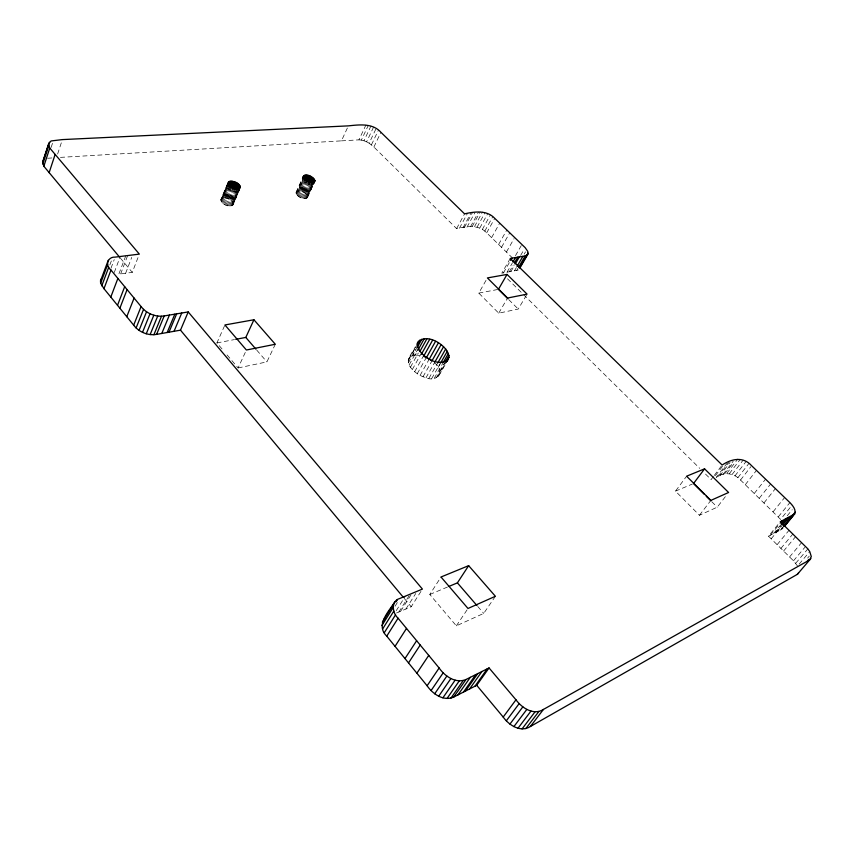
<?xml version="1.0" encoding="UTF-8"?>
<svg xmlns="http://www.w3.org/2000/svg" width="854" height="854" viewBox="0 0 854 854"><rect width="100%" height="100%" fill="white"/><g stroke="black" fill="none" stroke-linecap="round" stroke-linejoin="round"><path stroke-width="0.64" stroke-dasharray="4.27 3.2" d="M295.996 193.111C297.886 188.264 306.821 192.63 307.643 196.815C305.156 201.096 297.288 197.028 295.996 193.111L303.213 177.141M434.44 362.833C444.987 370.38 437.888 382.87 425.986 377.767C419.901 375.941 414.222 372.376 410.443 367.209C404.636 360.431 412.258 353.076 415.225 347.002M239.75 189.161L233.185 204.672C229.47 208.013 221.325 204.437 220.887 199.548L227.377 183.973M233.185 204.672C233.398 199.612 224.228 195.609 220.887 199.548M51.155 147.4L52.724 142.575M57.634 154.008L62.374 139.597M109.835 264.964L111.693 260.022M110.999 268.209L114.233 259.584M114.265 272.458L120.307 256.478M125.794 255.794L118.802 274.187L132.285 272.362L138.401 256.552M120.649 273.931L127.652 255.57M125.634 273.259L131.73 257.385M220.834 200.188L227.324 184.603M221.645 198.534L226.63 186.567M220.994 200.893L227.986 184.112M222.328 198.192L227.313 186.236M221.378 201.651L228.381 184.87M223.204 197.989L227.196 188.424M221.997 202.451L229.011 185.67M224.239 197.936L228.231 188.382M222.809 203.231L229.833 186.45M225.349 198.032L229.352 188.488M223.759 203.935L230.793 187.154M226.513 198.267L230.505 188.723M224.815 204.565L231.85 187.784M227.666 198.63L231.178 190.282M225.947 205.099L232.993 188.328M228.808 199.11L232.32 190.762M227.111 205.515L234.156 188.755M229.897 199.687L233.409 191.339M228.274 205.814L235.341 189.065M230.89 200.348L234.914 190.816M229.416 205.985L236.483 189.236M231.776 201.085L235.8 191.552M230.505 206.006L237.572 189.268M232.501 201.875L237.028 191.157M231.477 205.867L238.544 189.14M233.003 202.654L238.042 190.741M232.245 205.59L239.323 188.873M233.281 203.391L238.33 191.467M232.822 205.184L239.889 188.478M221.997 348.934L216.916 342.924L224.922 324.958M296.007 192.502L303.213 176.543M296.199 193.773L303.416 177.803M297.982 191.05L302.615 180.802M296.605 194.498L303.832 178.518M298.921 190.997L303.042 181.902M297.224 195.246L304.462 179.265M299.946 191.093L304.067 182.009M298.014 195.982L305.262 180.002M301.014 191.328L305.134 182.233M298.932 196.655L306.18 180.674M302.092 191.67L306.223 182.585M299.935 197.253L307.194 181.272M303.159 192.118L306.778 184.176M300.992 197.754L308.262 181.785M304.184 192.673L308.326 183.589M302.081 198.16L309.361 182.201M305.145 193.303L309.799 183.087M303.17 198.448L310.45 182.489M305.999 193.997L310.141 184.923M304.216 198.608L311.507 182.66M306.714 194.744L311.379 184.539M305.209 198.63L312.489 182.692M307.226 195.481L312.425 184.133M306.074 198.502L313.365 182.575M307.536 196.174L312.735 184.827M306.757 198.235L314.048 182.329M307.643 196.815L313.877 183.194M307.248 197.861L314.539 181.955M60.442 157.371L341.451 140.857L348.368 125.869M227.079 354.933L238.095 367.946L245.845 351.207M341.451 140.857L358.936 139.853L365.896 125.058M358.936 139.853L361.359 140.109L368.33 125.335M361.359 140.109L363.964 140.782L370.935 126.029M363.964 140.782L366.601 141.828L373.582 127.097M512.656 258.132L486.695 232.864C478.891 224.367 466.604 226.246 456.602 228.594L373.881 147.027L369.141 143.184L376.144 128.452M238.095 367.946L266.907 361.893L275.308 344.258M371.458 144.785L378.482 130.064M373.881 147.027L380.937 132.306M456.602 228.594L464.555 213.842M459.452 228.21L467.416 213.489M463.007 227.73L470.97 213.052M464.352 227.548L472.315 212.881M466.989 227.196L474.952 212.561M470.511 226.726L478.475 212.123M472.209 226.502L480.183 211.92M474.514 226.609L482.489 212.038M477.066 227.175L485.04 212.635M479.713 228.167L487.709 213.639M408.201 360.794L416.571 345.603M408.554 359.011L415.364 348.144M408.393 362.79L417.425 346.414M410.87 356.289L412.824 355.456L416.037 349.638M482.318 229.523L490.335 215.005M409.141 364.946L418.193 348.56M412.824 355.456L415.225 355.029L417.158 351.549M484.762 231.167L492.801 216.66M410.443 367.209L418.311 353.012M486.695 232.864L494.754 218.357M412.322 369.526L421.428 353.14M414.649 371.736L423.787 355.36M491.605 237.636L499.707 223.129M417.264 373.71L426.424 357.335M420.083 375.386L429.274 359.032M423.018 376.753L432.231 360.409M498.619 244.468L506.806 229.961M425.986 377.767L435.22 361.445M501.522 247.297L509.742 232.79M428.9 378.397L438.145 362.096M526.448 295.206L518.229 309.063L498.725 313.162L478.784 293.093L486.78 279.023M431.665 378.61L440.931 362.331M438.166 367.348L440.13 363.889M434.216 378.375L443.482 362.117M506.411 252.058L514.044 238.661M439.735 371.618L444.347 363.548M436.405 377.692L445.671 361.466M438.049 376.614L447.315 360.409M439.148 375.205L447.09 361.338M510.276 258.42L501.81 273.173L518.229 270.024M503.444 272.885L509.955 261.559M515.474 255.656L521.26 245.61M507.02 272.255L512.24 263.213M509.283 271.85L513.201 265.082M510.884 271.572L514.791 264.804M520.63 255.442L523.854 249.859M514.418 270.942L516.371 267.569M524.228 254.076L525.52 251.845M516.691 270.537L517.994 268.295M498.725 313.162L507.575 298.025M395.071 606.212L398.562 600.629M396.256 610.642L405.351 596.167M398.882 611.976L410.08 594.203M400.686 611.208L411.895 593.455M405.938 608.987L415.749 593.487M396.523 612.98L411.201 606.756L421.022 591.299M495.395 596.284L483.727 613.396L456.346 625.843L429.797 594.48L441.006 577.005M456.346 625.843L467.992 608.475M725.356 496.686L717.232 507.18L699.447 515.272L675.482 491.146L686.595 476.212M713.474 476.457L711.104 479.574L704.475 473.041M714.264 475.411L722.153 465.024M715.417 475.635L724.096 464.213M727.341 462.868L716.314 477.365C723.968 471.472 734.237 473.052 740.525 480.044L780.556 519.349L792.192 505.109M717.926 476.681L728.953 462.206M719.794 475.891L730.031 462.462M723.007 474.525L733.234 461.139M724.694 473.81L732.551 463.53M726.797 473.404L737.803 459.025M729.305 473.66L740.322 459.292M699.447 515.272L710.88 500.38M732.081 474.504L743.108 460.157M734.974 475.881L746.022 461.555M737.835 477.749L748.905 463.434M740.525 480.044L750.826 466.754M745.307 484.698L756.473 470.405M754.285 493.441L765.568 479.158M759.259 498.288L770.607 484.015M763.999 502.899L775.4 488.637M773.116 511.781L784.645 497.53M778.304 516.83L789.897 502.59M797.529 565.999L793.483 560.811L768.493 536.173L780.31 521.719M770.468 535.159L780.588 522.797M787.239 515.795L792.234 509.689M773.607 533.558L780.342 525.327M775.08 532.8L780.972 525.616M771.183 538.821L783.033 524.377M776.969 531.839L781.175 526.704M768.493 536.173L780.076 530.249L782.595 527.185M780.076 530.249L783.342 527.398M777.119 544.671L789.053 530.249M780.908 548.407L792.886 533.985M783.588 551.054L795.608 536.643M789.576 556.957L801.682 542.557M793.483 560.811L804.82 547.371M795.704 563.266L807.884 548.887M799.152 564.088L809.752 551.609M807.628 558.046L809.272 556.125M781.666 529.437L782.969 528.199M429.797 594.48L447.806 586.901M675.482 491.146L692.306 484.069M216.916 342.924L234.498 339.572M478.784 293.093L498.426 289.357M47.621 158.268L52.66 157.894M415.225 355.029L419.752 355.36M366.601 141.828L369.141 143.184M507.489 278.778L522.648 293.723M523.587 294.662L699.736 468.366M508.803 299.679L518.229 309.063M711.756 501.725L717.232 507.18M256.776 350.151L266.907 361.893M477.781 606.5L483.727 613.396M120.403 258.121L132.285 272.362M404.369 598.558L411.201 606.756"/><path stroke-width="1.28" d="M448.958 357.356C449.129 345.176 423.264 330.284 417.211 344.44C418.364 356.15 441.603 369.985 448.958 357.356L446.322 361.979M527.761 254.471L525.167 255.954L510.276 258.42L722.153 465.024C731.729 458.651 743.311 456.335 751.627 465.729L789.897 502.59C792.651 505.525 796.302 509.592 794.711 513.916L780.31 521.719L807.884 548.887L809.752 551.609L811.3 556.541L809.677 559.893L543.432 709.428C533.622 715.695 521.869 707.977 515.976 699.8L489.043 667.935L466.006 679.496C455.748 683.883 444.849 676.251 439.137 667.999L398.081 618.211C392.178 612.937 390.726 600.906 399.96 598.398L422.42 589.089L188.211 311.934L164.203 315.927C155.588 317.304 146.365 313.471 141.081 306.554L110.977 270.045C104.925 265.807 107.529 256.563 115.162 257.118L139.351 254.118L49.767 148.041L48.593 143.888L51.048 140.963L62.374 139.597L348.368 125.869C359.342 124.695 372.75 122.997 380.937 132.306L464.555 213.842C474.632 211.578 486.908 209.913 494.754 218.357L525.146 247.628L527.815 251.471L527.761 254.471L519.947 267.9M489.043 667.935L476.724 685.303L453.709 697.067C443.578 701.54 432.679 694.003 427.107 685.751L386.745 636.145C375.098 625 388.933 611.368 394.986 601.611M314.923 180.92C312.361 185.19 303.757 180.909 303.213 176.543C306.351 172.924 313.77 176.799 314.923 180.92L313.877 183.194M119.56 257.107L43.853 166.252L42.7 162.079L48.593 143.888M49.393 142.223L42.7 162.079M42.796 164.064L48.699 145.853M43.853 166.252L49.767 148.041M49.137 172.679L55.126 154.457M188.211 311.934L180.493 330.156L156.592 334.384C148.062 335.868 138.85 332.078 133.672 325.171L103.974 288.673L100.633 283.261L100.505 280.902L108.255 260.256M100.633 283.261L107.583 264.644M101.775 285.834L108.746 267.206M103.974 288.673L110.977 270.045M110.796 297.064L117.884 278.436M117.51 305.305L124.695 286.688M119.87 308.219L127.097 289.591M126.766 316.695L134.089 298.078M133.672 325.171L141.081 306.554M136.096 327.989L143.547 309.383M139.053 330.391L146.525 311.795M142.511 332.345L150.026 313.76M100.505 280.902L101.338 278.842M146.269 333.765L153.816 315.211M150.133 334.597L157.702 316.076M153.891 334.747L161.491 316.258M156.592 334.384L164.203 315.927M161.79 333.466L169.423 315.062M227.623 184.176L228.626 181.785C232.576 179.66 242.782 184.154 239.323 188.873C235.298 190.41 226.086 186.674 228.626 181.785M227.804 185.04L229.299 181.454M228.189 186.044L230.185 181.261M167.16 332.516L174.824 314.165M228.733 187.186L231.231 181.219M168.985 332.195L176.65 313.856M229.854 187.293L232.341 181.326M231.007 187.528L233.505 181.571M232.171 187.901L234.679 181.934M232.822 189.567L235.821 182.414M174.056 331.288L181.742 313.012M234.412 188.958L236.921 183.002M235.416 189.62L237.924 183.663M236.302 190.367L238.81 184.411M237.529 189.962L239.547 185.201M238.544 189.545L240.059 185.969M239.333 189.086L240.348 186.706M302.786 177.878L303.81 175.604M302.86 178.71L304.408 175.294M303.65 178.529L305.188 175.113M304.077 179.628L306.127 175.081M304.579 180.867L307.152 175.187M305.647 181.101L308.23 175.422M306.735 181.454L309.319 175.775M307.803 181.902L310.386 176.234M308.838 182.457L311.422 176.778M309.799 183.087L312.393 177.418M311.176 182.649L313.247 178.112M311.902 183.407L313.973 178.87M312.938 183.002L314.496 179.596M313.258 183.695L314.816 180.29M235.757 339.337L245.803 337.426L253.926 319.759L275.308 344.258L246.4 350.012L224.922 324.958L253.926 319.759M417.158 343.5L418.439 341.173M417.296 344.653L419.858 339.988M417.318 347.311L421.812 339.177M417.798 350.386L424.214 338.782M419.805 351.581L426.883 338.835M421.342 354.346L429.711 339.305M424.235 355.179L432.626 340.148M423.595 356.331L426.488 357.506L435.54 341.344M441.091 344.653L431.996 360.794L429.316 359L438.39 342.849M435.092 361.69L443.568 346.703M437.867 362.79L445.713 348.955M440.781 362.736L447.336 351.218M443.162 362.63L448.425 353.407M445.009 362.395L448.958 355.467M447.09 361.338L448.403 359.022M510.607 260.417L511.909 258.154M512.891 262.082L515.496 257.556M507.041 274.422L487.388 277.934L507.575 298.025L527.089 294.139L507.041 274.422L498.426 289.357L507.852 298.74M514.503 262.829L517.759 257.182M515.442 263.683L519.349 256.915M517.022 266.448L522.883 256.328M518.645 267.174L525.167 255.954M519.531 267.782L528.124 253.115M382.357 622.278L393.545 604.344M396.042 601.76L397.441 599.529M381.93 625.523L393.139 607.578M382.56 629.078L393.801 611.122M384.257 632.771L395.551 614.827M386.745 636.145L398.081 618.211M395.039 646.339L406.515 628.437M404.988 658.562L416.635 640.713M449.001 586.399L457.402 582.866L468.654 565.658L495.395 596.284L467.992 608.475L441.006 577.005L468.654 565.658M408.511 662.896L420.211 645.048M416.891 673.187L428.74 655.392M427.107 685.751L439.137 667.999M431.089 690.566L443.183 672.835M434.686 693.8L446.834 676.09M438.689 696.245L450.891 678.556M442.884 697.835L455.118 680.179M447.037 698.487L459.303 680.862M450.923 698.134L463.21 680.531M453.709 697.067L466.006 679.496M458.011 694.868L470.308 677.329M463.444 692.092L475.753 674.607M465.441 691.078L477.749 673.603M469.604 688.943L481.912 671.511M474.952 686.21L487.271 668.821M798.597 572.895L797.358 574.336L530.409 726.487C520.716 732.839 508.963 725.249 503.198 717.05L515.976 699.8M506.347 720.787L519.189 703.557M509.934 724.096L522.829 706.877M704.571 468.835L686.595 476.212L710.88 500.38L728.601 492.491L704.571 468.835L693.501 483.556L704.454 494.466M513.894 726.605L526.833 709.418M518.004 728.248L530.985 711.083M522.05 728.942L535.052 711.82M525.797 728.633L538.821 711.531M530.409 726.487L543.432 709.428M780.588 522.797L782.275 520.737M781.186 524.303L785.402 519.168M781.816 524.591L786.865 518.431M782.862 524.655L788.744 517.481M783.428 526.16L791.829 515.933M787.666 521.356L789.331 519.317M791.85 516.254L795.191 512.186M784.185 526.374L793.419 515.143M784.645 526.16L794.711 513.916M807.201 561.345L808.845 559.423M797.358 574.336L810.905 558.484M383.809 619.524L385.453 618.115M426.488 357.506L429.316 359M706.279 496.281L710.838 500.818M245.803 337.426L255.933 349.169M457.402 582.866L476.927 605.518M180.493 330.156L403.515 597.533M476.724 685.303L503.198 717.05"/></g></svg>
